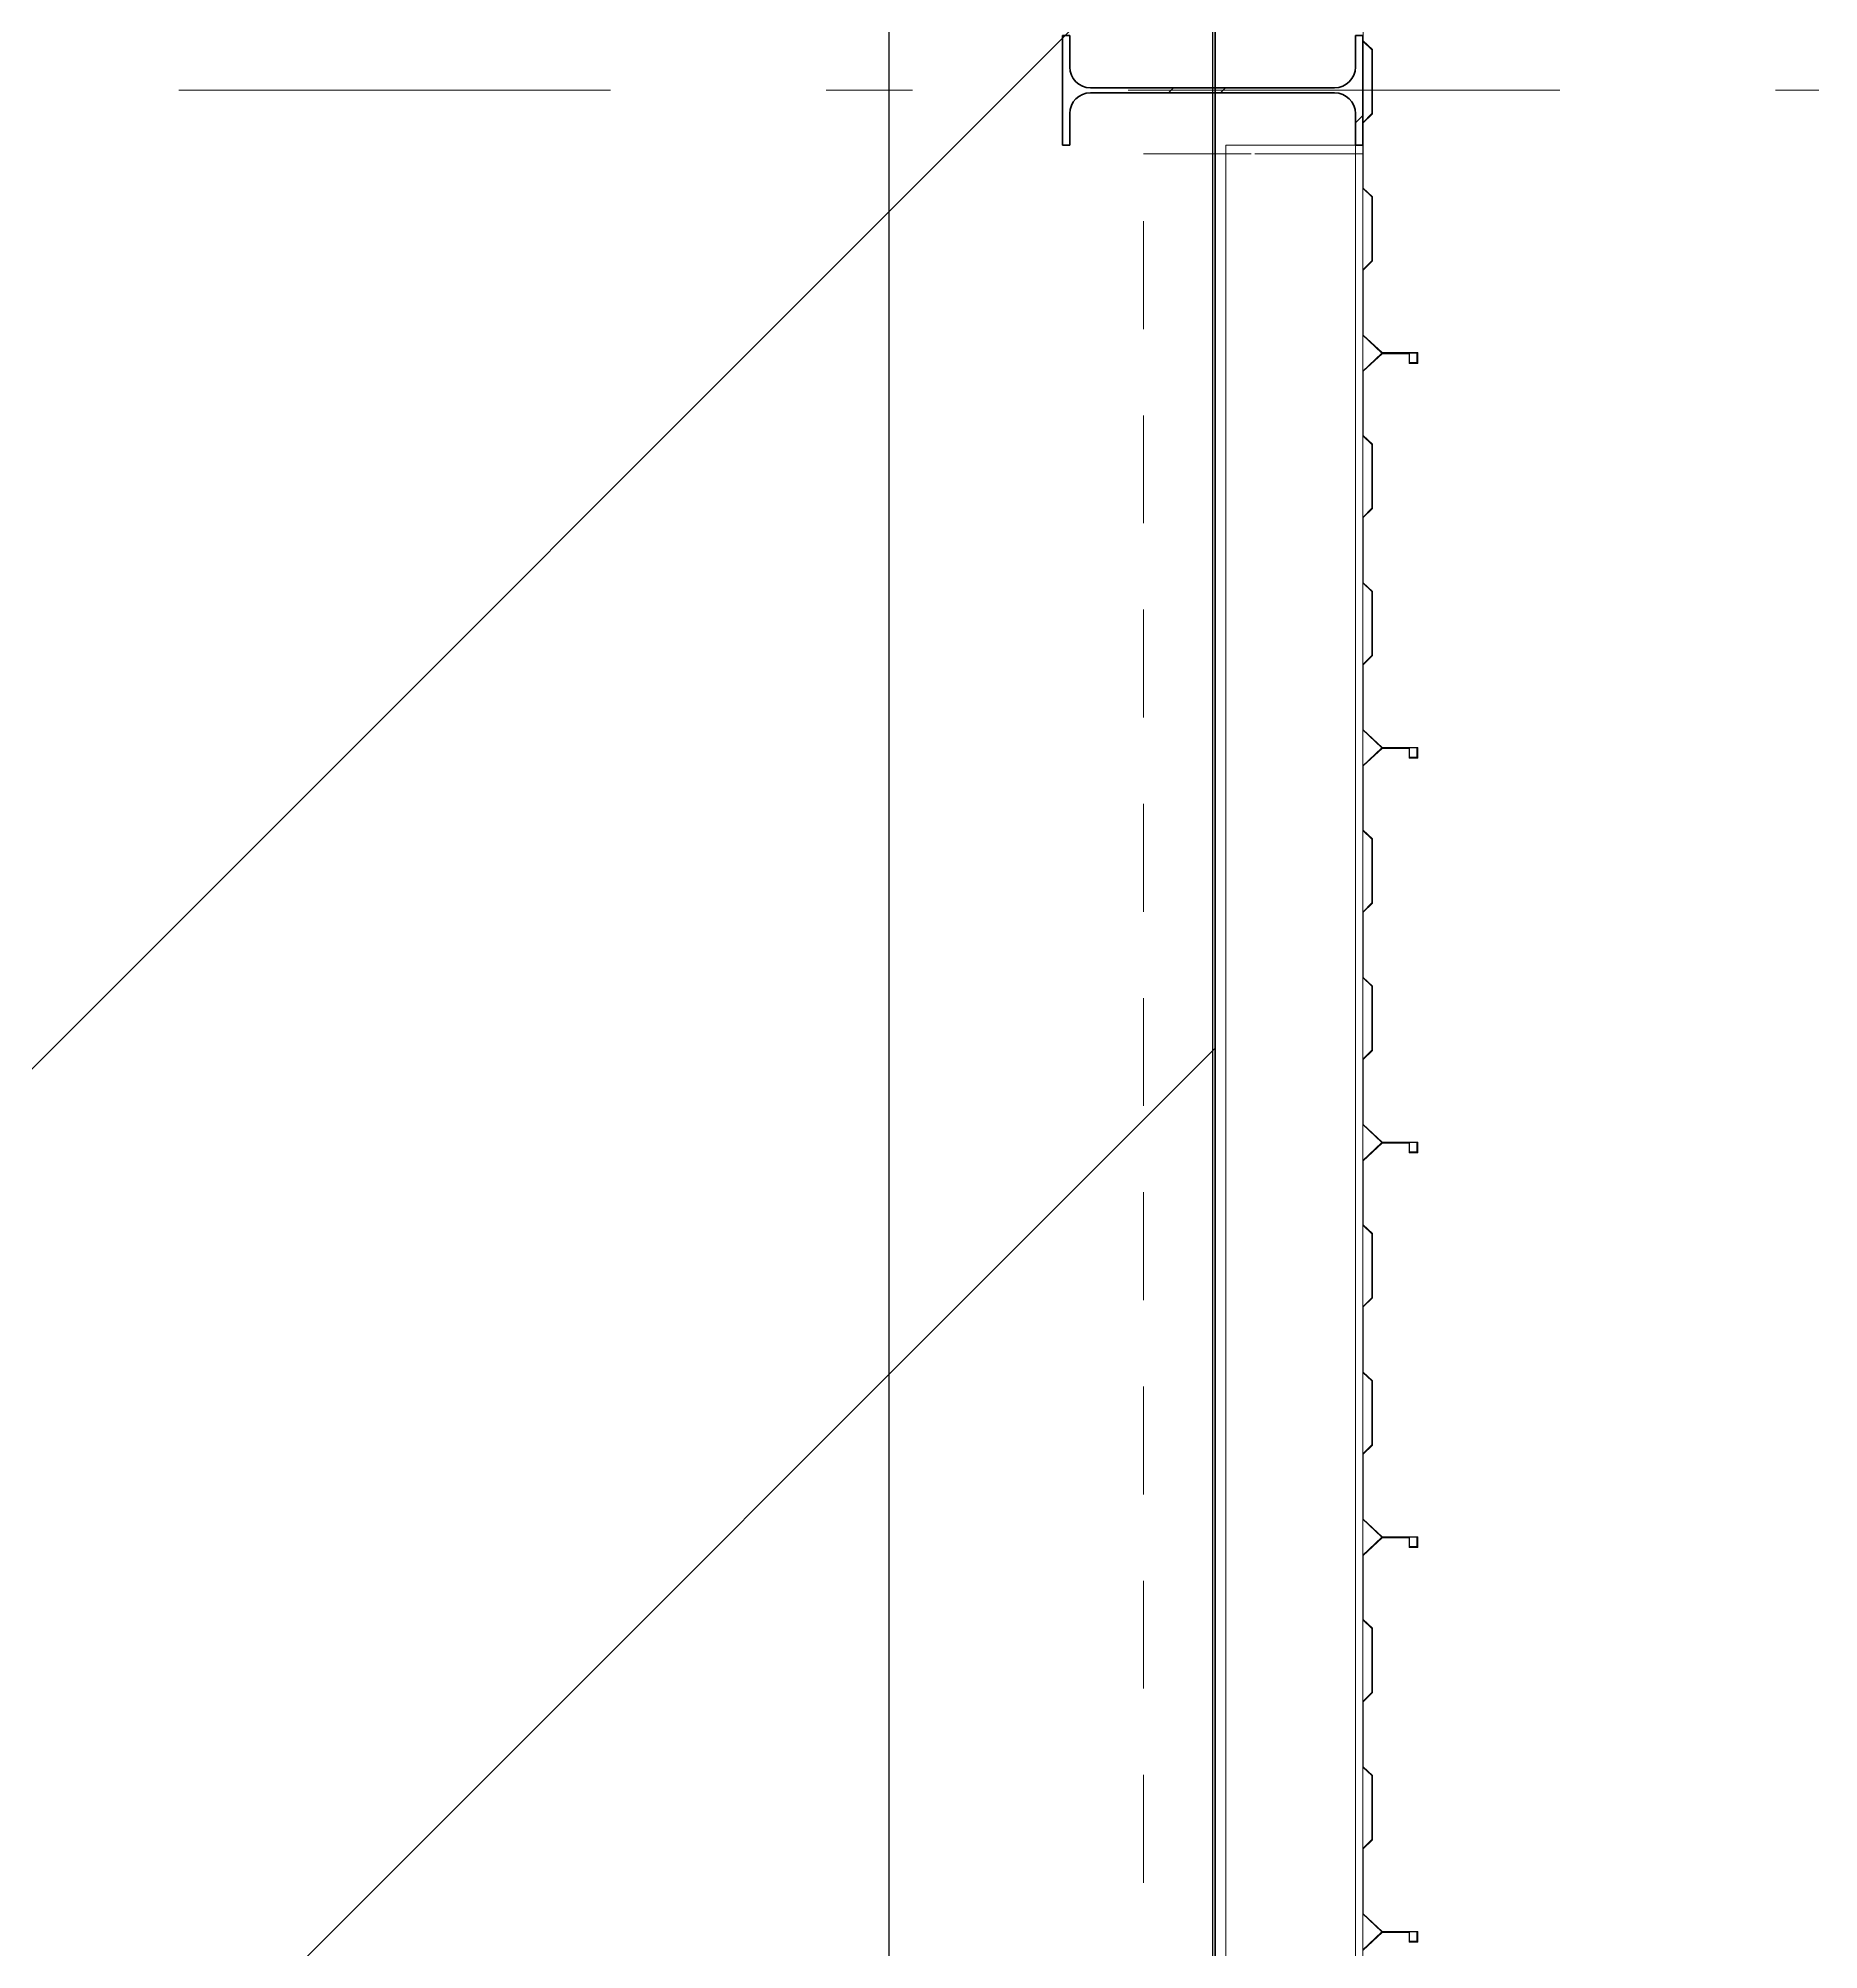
# Model space of a CAD drawing. Header units: metres. Extents: x 1.9 to 30.6, y -0.8 to 18.8.
# Drawn here: x 25.732 to 27.795, y 5.846 to 8.06 of the extents above; entities that cross this region are included whole.
import ezdxf

# ---------------------------------------------------------------- set-up
doc = ezdxf.new("R2010")
doc.units = ezdxf.units.M
doc.linetypes.add('Dash dot', pattern=[1.05, 0.5, -0.25, 0.05, -0.25])
doc.linetypes.add('Hidden', pattern=[0.2, 0.125, -0.075])
for name, color, linetype, lineweight in [('1', 7, 'Continuous', 18), ('A LARGUEROS', 7, 'Continuous', 9), ('A-EJES', 7, 'Continuous', 18), ('A-MURO', 7, 'Continuous', 25), ('A-PISO', 7, 'Continuous', 18), ('G-IMPT', 7, 'Continuous', 18), ('GMI-COLUMNAS', 7, 'Continuous', 18)]:
    doc.layers.add(name, color=color, linetype=linetype, lineweight=lineweight)
doc.layers.add('ATR-ACHURADO', color=9, linetype='Continuous')
doc.layers.add('ATR-AREAS', color=1, linetype='Continuous')
doc.styles.add('Arial', font='arial.ttf', dxfattribs={"height": 2e-05})

# ---------------------------------------------------------------- blocks, each defined once
blk = doc.blocks.new('IR - W14X22-1578681-N_P_T_')
at = {"layer": 'GMI-COLUMNAS'}
h = blk.add_hatch(dxfattribs=at)
h.set_pattern_fill('FP_3', color=256, style=0, pattern_type=2)
h.set_pattern_definition([(315, (-8, 10.077), (0.1257236, 0.1257236), []), (315, (-7.809, 10.077), (0.1257236, 0.1257236), [])])
h.paths.add_polyline_path([(-0.0635, 0.174), (-0.0635, 0.1655), (-0.027, 0.1655), (-0.015, 0.1623), (-0.0061, 0.1534), (-0.0029, 0.1414), (-0.0029, -0.1414), (-0.0061, -0.1534), (-0.015, -0.1623), (-0.027, -0.1655), (-0.0635, -0.1655), (-0.0635, -0.174), (0.0635, -0.174), (0.0635, -0.1655), (0.027, -0.1655), (0.015, -0.1623), (0.0061, -0.1534), (0.0029, -0.1414), (0.0029, 0.1414), (0.0061, 0.1534), (0.015, 0.1623), (0.027, 0.1655), (0.0635, 0.1655), (0.0635, 0.174)])
at = {"layer": 'GMI-COLUMNAS', "lineweight": 35}
for p, q in [((0.0635, 0.174), (-0.0635, 0.174)), ((-0.0635, 0.174), (-0.0635, 0.1655)), ((-0.0635, 0.1655), (-0.027, 0.1655)), ((0.027, 0.1655), (0.0635, 0.1655)), ((0.0635, 0.1655), (0.0635, 0.174)), ((-0.0029, 0.1414), (-0.0029, -0.1414)), ((0.0029, -0.1414), (0.0029, 0.1414)), ((-0.027, -0.1655), (-0.0635, -0.1655)), ((-0.0635, -0.1655), (-0.0635, -0.174)), ((-0.0635, -0.174), (0.0635, -0.174)), ((0.0635, -0.1655), (0.027, -0.1655)), ((0.0635, -0.174), (0.0635, -0.1655))]:
    blk.add_line(p, q, dxfattribs=at)
for centre, start, end in [((-0.027, 0.1414), 0, 90), ((0.027, 0.1414), 90, 180), ((-0.027, -0.1414), 270, 0), ((0.027, -0.1414), 180, 270)]:
    blk.add_arc(centre, 0.0241, start, end, dxfattribs=at)
blk = doc.blocks.new('MontenC-Calibre14-GMI 1 - MONTEN _C_ 10_ CAL14 CON CLIPS A COLUMNA-1581828-N_P_T_')
at = {"layer": 'A LARGUEROS', "linetype": 'Hidden', "lineweight": 5}
for p, q in [((-3.8607, 0.127), (-3.8207, 0.127)), ((-3.8607, -0.127), (-3.8607, 0.127)), ((-3.8207, 0.127), (-3.8607, 0.127)), ((-3.8607, 0.127), (-3.8607, -0.127)), ((-3.8207, 0.127), (-3.7262, 0.127)), ((-3.7262, 0.127), (-3.8207, 0.127)), ((-3.7262, 0.127), (-3.6505, 0.127)), ((-3.6505, 0.127), (-3.7262, 0.127)), ((-3.6505, 0.127), (-3.609, 0.127)), ((-3.609, 0.127), (-3.6505, 0.127)), ((-3.609, 0.127), (-3.5339, 0.127)), ((-3.5339, 0.127), (-3.609, 0.127)), ((-3.5339, 0.127), (-3.4394, 0.127)), ((-3.4394, 0.127), (-3.5339, 0.127)), ((-3.4394, 0.127), (-3.3635, 0.127)), ((-3.3635, 0.127), (-3.4394, 0.127)), ((-3.3635, 0.127), (-3.269, 0.127)), ((-3.269, 0.127), (-3.3635, 0.127)), ((-3.269, 0.127), (-3.1933, 0.127)), ((-3.1933, 0.127), (-3.269, 0.127)), ((-3.1933, 0.127), (-3.1518, 0.127)), ((-3.1518, 0.127), (-3.1933, 0.127)), ((-3.1518, 0.127), (-3.0767, 0.127)), ((-3.0767, 0.127), (-3.1518, 0.127)), ((-3.0767, 0.127), (-2.9822, 0.127)), ((-2.9822, 0.127), (-3.0767, 0.127)), ((-2.9822, 0.127), (-2.9063, 0.127)), ((-2.9063, 0.127), (-2.9822, 0.127)), ((-2.9063, 0.127), (-2.8118, 0.127)), ((-2.8118, 0.127), (-2.9063, 0.127)), ((-2.8118, 0.127), (-2.7361, 0.127)), ((-2.7361, 0.127), (-2.8118, 0.127)), ((-2.7361, 0.127), (-2.6946, 0.127)), ((-2.6946, 0.127), (-2.7361, 0.127)), ((-2.6946, 0.127), (-2.6195, 0.127)), ((-2.6195, 0.127), (-2.6946, 0.127)), ((-2.6195, 0.127), (-2.525, 0.127)), ((-2.525, 0.127), (-2.6195, 0.127)), ((-2.525, 0.127), (-2.4491, 0.127)), ((-2.4491, 0.127), (-2.525, 0.127)), ((-2.4491, 0.127), (-2.3546, 0.127)), ((-2.3546, 0.127), (-2.4491, 0.127)), ((-2.3546, 0.127), (-2.2789, 0.127)), ((-2.2789, 0.127), (-2.3546, 0.127)), ((-2.2789, 0.127), (-2.2374, 0.127)), ((-2.2374, 0.127), (-2.2789, 0.127)), ((-2.2374, 0.127), (-2.1623, 0.127)), ((-2.1623, 0.127), (-2.2374, 0.127)), ((-2.1623, 0.127), (-2.0678, 0.127)), ((-2.0678, 0.127), (-2.1623, 0.127)), ((-2.0678, 0.127), (-1.9919, 0.127)), ((-1.9919, 0.127), (-2.0678, 0.127)), ((-1.9919, 0.127), (-1.8974, 0.127)), ((-1.8974, 0.127), (-1.9919, 0.127)), ((-1.8974, 0.127), (-1.8217, 0.127)), ((-1.8217, 0.127), (-1.8974, 0.127)), ((-1.8217, 0.127), (-1.7802, 0.127)), ((-1.7802, 0.127), (-1.8217, 0.127)), ((-1.7802, 0.127), (-1.7051, 0.127)), ((3.9923, -0.127), (-3.8607, -0.127)), ((3.9923, -0.127), (-3.8607, -0.127))]:
    blk.add_line(p, q, dxfattribs=at)
blk = doc.blocks.new('MontenC-Calibre14-GMI 1 - MONTEN _C_ 10_ CAL14 CON CLIPS A COLUMNA-V21-N_P_T_')
at = {"layer": 'A LARGUEROS', "linetype": 'Hidden', "lineweight": 5}
for p, q in [((-3.8607, 0.127), (-3.8207, 0.127)), ((-3.8607, -0.127), (-3.8607, 0.127)), ((-3.8207, 0.127), (-3.8607, 0.127)), ((-3.8607, 0.127), (-3.8607, -0.127)), ((-3.8207, 0.127), (-3.7262, 0.127)), ((-3.7262, 0.127), (-3.8207, 0.127)), ((-3.7262, 0.127), (-3.6505, 0.127)), ((-3.6505, 0.127), (-3.7262, 0.127)), ((-3.6505, 0.127), (-3.609, 0.127)), ((-3.609, 0.127), (-3.6505, 0.127)), ((-3.609, 0.127), (-3.5339, 0.127)), ((-3.5339, 0.127), (-3.609, 0.127)), ((-3.5339, 0.127), (-3.4394, 0.127)), ((-3.4394, 0.127), (-3.5339, 0.127)), ((-3.4394, 0.127), (-3.3635, 0.127)), ((-3.3635, 0.127), (-3.4394, 0.127)), ((-3.3635, 0.127), (-3.269, 0.127)), ((-3.269, 0.127), (-3.3635, 0.127)), ((-3.269, 0.127), (-3.1933, 0.127)), ((-3.1933, 0.127), (-3.269, 0.127)), ((-3.1933, 0.127), (-3.1518, 0.127)), ((-3.1518, 0.127), (-3.1933, 0.127)), ((-3.1518, 0.127), (-3.0767, 0.127)), ((-3.0767, 0.127), (-3.1518, 0.127)), ((-3.0767, 0.127), (-2.9822, 0.127)), ((-2.9822, 0.127), (-3.0767, 0.127)), ((-2.9822, 0.127), (-2.9063, 0.127)), ((-2.9063, 0.127), (-2.9822, 0.127)), ((-2.9063, 0.127), (-2.8118, 0.127)), ((-2.8118, 0.127), (-2.9063, 0.127)), ((-2.8118, 0.127), (-2.7361, 0.127)), ((-2.7361, 0.127), (-2.8118, 0.127)), ((-2.7361, 0.127), (-2.6946, 0.127)), ((-2.6946, 0.127), (-2.7361, 0.127)), ((-2.6946, 0.127), (-2.6195, 0.127)), ((-2.6195, 0.127), (-2.6946, 0.127)), ((-2.6195, 0.127), (-2.525, 0.127)), ((-2.525, 0.127), (-2.6195, 0.127)), ((-2.525, 0.127), (-2.4491, 0.127)), ((-2.4491, 0.127), (-2.525, 0.127)), ((-2.4491, 0.127), (-2.3546, 0.127)), ((-2.3546, 0.127), (-2.4491, 0.127)), ((-2.3546, 0.127), (-2.2789, 0.127)), ((-2.2789, 0.127), (-2.3546, 0.127)), ((-2.2789, 0.127), (-2.2374, 0.127)), ((-2.2374, 0.127), (-2.2789, 0.127)), ((-2.2374, 0.127), (-2.1623, 0.127)), ((-2.1623, 0.127), (-2.2374, 0.127)), ((-2.1623, 0.127), (-2.0678, 0.127)), ((-2.0678, 0.127), (-2.1623, 0.127)), ((-2.0678, 0.127), (-1.9919, 0.127)), ((-1.9919, 0.127), (-2.0678, 0.127)), ((-1.9919, 0.127), (-1.8974, 0.127)), ((-1.8974, 0.127), (-1.9919, 0.127)), ((-1.8974, 0.127), (-1.8217, 0.127)), ((-1.8217, 0.127), (-1.8974, 0.127)), ((-1.8217, 0.127), (-1.7802, 0.127)), ((-1.7802, 0.127), (-1.8217, 0.127)), ((-1.7802, 0.127), (-1.7051, 0.127)), ((-1.7051, 0.127), (-1.7802, 0.127)), ((3.9923, -0.127), (-3.8607, -0.127)), ((3.9923, -0.127), (-3.8607, -0.127))]:
    blk.add_line(p, q, dxfattribs=at)
blk = doc.blocks.new('MontenC-Calibre14-GMI 1 - MONTEN _C_ 10_ CAL14 CON CLIPS A COLUMNA-V22-N_P_T_')
at = {"layer": 'A LARGUEROS', "linetype": 'Hidden', "lineweight": 5}
for p, q in [((-3.8607, 0.127), (-3.8207, 0.127)), ((-3.8607, -0.127), (-3.8607, 0.127)), ((-3.8207, 0.127), (-3.8607, 0.127)), ((-3.8607, 0.127), (-3.8607, -0.127)), ((-3.8207, 0.127), (-3.7262, 0.127)), ((-3.7262, 0.127), (-3.8207, 0.127)), ((-3.7262, 0.127), (-3.6505, 0.127)), ((-3.6505, 0.127), (-3.7262, 0.127)), ((-3.6505, 0.127), (-3.609, 0.127)), ((-3.609, 0.127), (-3.6505, 0.127)), ((-3.609, 0.127), (-3.5339, 0.127)), ((-3.5339, 0.127), (-3.609, 0.127)), ((-3.5339, 0.127), (-3.4394, 0.127)), ((-3.4394, 0.127), (-3.5339, 0.127)), ((-3.4394, 0.127), (-3.3635, 0.127)), ((-3.3635, 0.127), (-3.4394, 0.127)), ((-3.3635, 0.127), (-3.269, 0.127)), ((-3.269, 0.127), (-3.3635, 0.127)), ((-3.269, 0.127), (-3.1933, 0.127)), ((-3.1933, 0.127), (-3.269, 0.127)), ((-3.1933, 0.127), (-3.1518, 0.127)), ((-3.1518, 0.127), (-3.1933, 0.127)), ((-3.1518, 0.127), (-3.0767, 0.127)), ((-3.0767, 0.127), (-3.1518, 0.127)), ((-3.0767, 0.127), (-2.9822, 0.127)), ((-2.9822, 0.127), (-3.0767, 0.127)), ((-2.9822, 0.127), (-2.9063, 0.127)), ((-2.9063, 0.127), (-2.9822, 0.127)), ((-2.9063, 0.127), (-2.8118, 0.127)), ((-2.8118, 0.127), (-2.9063, 0.127)), ((-2.8118, 0.127), (-2.7361, 0.127)), ((-2.7361, 0.127), (-2.8118, 0.127)), ((-2.7361, 0.127), (-2.6946, 0.127)), ((-2.6946, 0.127), (-2.7361, 0.127)), ((-2.6946, 0.127), (-2.6195, 0.127)), ((-2.6195, 0.127), (-2.6946, 0.127)), ((-2.6195, 0.127), (-2.525, 0.127)), ((-2.525, 0.127), (-2.6195, 0.127)), ((-2.525, 0.127), (-2.4491, 0.127)), ((-2.4491, 0.127), (-2.525, 0.127)), ((-2.4491, 0.127), (-2.3546, 0.127)), ((-2.3546, 0.127), (-2.4491, 0.127)), ((-2.3546, 0.127), (-2.2789, 0.127)), ((-2.2789, 0.127), (-2.3546, 0.127)), ((-2.2789, 0.127), (-2.2374, 0.127)), ((-2.2374, 0.127), (-2.2789, 0.127)), ((-2.2374, 0.127), (-2.1623, 0.127)), ((-2.1623, 0.127), (-2.2374, 0.127)), ((-2.1623, 0.127), (-2.0678, 0.127)), ((-2.0678, 0.127), (-2.1623, 0.127)), ((-2.0678, 0.127), (-1.9919, 0.127)), ((-1.9919, 0.127), (-2.0678, 0.127)), ((-1.9919, 0.127), (-1.8974, 0.127)), ((-1.8974, 0.127), (-1.9919, 0.127)), ((-1.8974, 0.127), (-1.8217, 0.127)), ((-1.8217, 0.127), (-1.8974, 0.127)), ((-1.8217, 0.127), (-1.7802, 0.127)), ((-1.7802, 0.127), (-1.8217, 0.127)), ((-1.7802, 0.127), (-1.7051, 0.127)), ((3.9923, -0.127), (-3.8607, -0.127)), ((3.9923, -0.127), (-3.8607, -0.127))]:
    blk.add_line(p, q, dxfattribs=at)
blk = doc.blocks.new('MontenC-Calibre14-GMI 1 - MONTEN _C_ 10_ CAL14 CON CLIPS A COLUMNA-V23-N_P_T_')
at = {"layer": 'A LARGUEROS', "linetype": 'Hidden', "lineweight": 5}
for p, q in [((-3.8607, 0.127), (-3.8207, 0.127)), ((-3.8607, -0.127), (-3.8607, 0.127)), ((-3.8207, 0.127), (-3.8607, 0.127)), ((-3.8607, 0.127), (-3.8607, -0.127)), ((-3.8207, 0.127), (-3.7262, 0.127)), ((-3.7262, 0.127), (-3.8207, 0.127)), ((-3.7262, 0.127), (-3.6505, 0.127)), ((-3.6505, 0.127), (-3.7262, 0.127)), ((-3.6505, 0.127), (-3.609, 0.127)), ((-3.609, 0.127), (-3.6505, 0.127)), ((-3.609, 0.127), (-3.5339, 0.127)), ((-3.5339, 0.127), (-3.609, 0.127)), ((-3.5339, 0.127), (-3.4394, 0.127)), ((-3.4394, 0.127), (-3.5339, 0.127)), ((-3.4394, 0.127), (-3.3635, 0.127)), ((-3.3635, 0.127), (-3.4394, 0.127)), ((-3.3635, 0.127), (-3.269, 0.127)), ((-3.269, 0.127), (-3.3635, 0.127)), ((-3.269, 0.127), (-3.1933, 0.127)), ((-3.1933, 0.127), (-3.269, 0.127)), ((-3.1933, 0.127), (-3.1518, 0.127)), ((-3.1518, 0.127), (-3.1933, 0.127)), ((-3.1518, 0.127), (-3.0767, 0.127)), ((-3.0767, 0.127), (-3.1518, 0.127)), ((-3.0767, 0.127), (-2.9822, 0.127)), ((-2.9822, 0.127), (-3.0767, 0.127)), ((-2.9822, 0.127), (-2.9063, 0.127)), ((-2.9063, 0.127), (-2.9822, 0.127)), ((-2.9063, 0.127), (-2.8118, 0.127)), ((-2.8118, 0.127), (-2.9063, 0.127)), ((-2.8118, 0.127), (-2.7361, 0.127)), ((-2.7361, 0.127), (-2.8118, 0.127)), ((-2.7361, 0.127), (-2.6946, 0.127)), ((-2.6946, 0.127), (-2.7361, 0.127)), ((-2.6946, 0.127), (-2.6195, 0.127)), ((-2.6195, 0.127), (-2.6946, 0.127)), ((-2.6195, 0.127), (-2.525, 0.127)), ((-2.525, 0.127), (-2.6195, 0.127)), ((-2.525, 0.127), (-2.4491, 0.127)), ((-2.4491, 0.127), (-2.525, 0.127)), ((-2.4491, 0.127), (-2.3546, 0.127)), ((-2.3546, 0.127), (-2.4491, 0.127)), ((-2.3546, 0.127), (-2.2789, 0.127)), ((-2.2789, 0.127), (-2.3546, 0.127)), ((-2.2789, 0.127), (-2.2374, 0.127)), ((-2.2374, 0.127), (-2.2789, 0.127)), ((-2.2374, 0.127), (-2.1623, 0.127)), ((-2.1623, 0.127), (-2.2374, 0.127)), ((-2.1623, 0.127), (-2.0678, 0.127)), ((-2.0678, 0.127), (-2.1623, 0.127)), ((-2.0678, 0.127), (-1.9919, 0.127)), ((-1.9919, 0.127), (-2.0678, 0.127)), ((-1.9919, 0.127), (-1.8974, 0.127)), ((-1.8974, 0.127), (-1.9919, 0.127)), ((-1.8974, 0.127), (-1.8217, 0.127)), ((-1.8217, 0.127), (-1.8974, 0.127)), ((-1.8217, 0.127), (-1.7802, 0.127)), ((-1.7802, 0.127), (-1.8217, 0.127)), ((-1.7802, 0.127), (-1.7051, 0.127)), ((3.9923, -0.127), (-3.8607, -0.127)), ((3.9923, -0.127), (-3.8607, -0.127))]:
    blk.add_line(p, q, dxfattribs=at)
blk = doc.blocks.new('MontenC-Calibre14-GMI 1 - MONTEN _C_ 10_ CAL14 CON CLIPS A COLUMNA-V24-N_P_T_')
at = {"layer": 'A LARGUEROS', "linetype": 'Hidden', "lineweight": 5}
for p, q in [((-3.8607, 0.127), (-3.8207, 0.127)), ((-3.8607, -0.127), (-3.8607, 0.127)), ((-3.8207, 0.127), (-3.8607, 0.127)), ((-3.8607, 0.127), (-3.8607, -0.127)), ((-3.8207, 0.127), (-3.7262, 0.127)), ((-3.7262, 0.127), (-3.8207, 0.127)), ((-3.7262, 0.127), (-3.6505, 0.127)), ((-3.6505, 0.127), (-3.7262, 0.127)), ((-3.6505, 0.127), (-3.609, 0.127)), ((-3.609, 0.127), (-3.6505, 0.127)), ((-3.609, 0.127), (-3.5339, 0.127)), ((-3.5339, 0.127), (-3.609, 0.127)), ((-3.5339, 0.127), (-3.4394, 0.127)), ((-3.4394, 0.127), (-3.5339, 0.127)), ((-3.4394, 0.127), (-3.3635, 0.127)), ((-3.3635, 0.127), (-3.4394, 0.127)), ((-3.3635, 0.127), (-3.269, 0.127)), ((-3.269, 0.127), (-3.3635, 0.127)), ((-3.269, 0.127), (-3.1933, 0.127)), ((-3.1933, 0.127), (-3.269, 0.127)), ((-3.1933, 0.127), (-3.1518, 0.127)), ((-3.1518, 0.127), (-3.1933, 0.127)), ((-3.1518, 0.127), (-3.0767, 0.127)), ((-3.0767, 0.127), (-3.1518, 0.127)), ((-3.0767, 0.127), (-2.9822, 0.127)), ((-2.9822, 0.127), (-3.0767, 0.127)), ((-2.9822, 0.127), (-2.9063, 0.127)), ((-2.9063, 0.127), (-2.9822, 0.127)), ((-2.9063, 0.127), (-2.8118, 0.127)), ((-2.8118, 0.127), (-2.9063, 0.127)), ((-2.8118, 0.127), (-2.7361, 0.127)), ((-2.7361, 0.127), (-2.8118, 0.127)), ((-2.7361, 0.127), (-2.6946, 0.127)), ((-2.6946, 0.127), (-2.7361, 0.127)), ((-2.6946, 0.127), (-2.6195, 0.127)), ((-2.6195, 0.127), (-2.6946, 0.127)), ((-2.6195, 0.127), (-2.525, 0.127)), ((-2.525, 0.127), (-2.6195, 0.127)), ((-2.525, 0.127), (-2.4491, 0.127)), ((-2.4491, 0.127), (-2.525, 0.127)), ((-2.4491, 0.127), (-2.3546, 0.127)), ((-2.3546, 0.127), (-2.4491, 0.127)), ((-2.3546, 0.127), (-2.2789, 0.127)), ((-2.2789, 0.127), (-2.3546, 0.127)), ((-2.2789, 0.127), (-2.2374, 0.127)), ((-2.2374, 0.127), (-2.2789, 0.127)), ((-2.2374, 0.127), (-2.1623, 0.127)), ((-2.1623, 0.127), (-2.2374, 0.127)), ((-2.1623, 0.127), (-2.0678, 0.127)), ((-2.0678, 0.127), (-2.1623, 0.127)), ((-2.0678, 0.127), (-1.9919, 0.127)), ((-1.9919, 0.127), (-2.0678, 0.127)), ((-1.9919, 0.127), (-1.8974, 0.127)), ((-1.8974, 0.127), (-1.9919, 0.127)), ((-1.8974, 0.127), (-1.8217, 0.127)), ((-1.8217, 0.127), (-1.8974, 0.127)), ((-1.8217, 0.127), (-1.7802, 0.127)), ((-1.7802, 0.127), (-1.8217, 0.127)), ((-1.7802, 0.127), (-1.7051, 0.127)), ((3.9923, -0.127), (-3.8607, -0.127)), ((3.9923, -0.127), (-3.8607, -0.127))]:
    blk.add_line(p, q, dxfattribs=at)
blk = doc.blocks.new('MontenC-Calibre14-GMI 1 - MONTEN _C_ 10_ CAL14 CON CLIPS A COLUMNA-V25-N_P_T_')
at = {"layer": 'A LARGUEROS', "linetype": 'Hidden', "lineweight": 5}
for p, q in [((-3.8607, 0.127), (-3.8207, 0.127)), ((-3.8607, -0.127), (-3.8607, 0.127)), ((-3.8207, 0.127), (-3.8607, 0.127)), ((-3.8607, 0.127), (-3.8607, -0.127)), ((-3.8207, 0.127), (-3.7262, 0.127)), ((-3.7262, 0.127), (-3.8207, 0.127)), ((-3.7262, 0.127), (-3.6505, 0.127)), ((-3.6505, 0.127), (-3.7262, 0.127)), ((-3.6505, 0.127), (-3.609, 0.127)), ((-3.609, 0.127), (-3.6505, 0.127)), ((-3.609, 0.127), (-3.5339, 0.127)), ((-3.5339, 0.127), (-3.609, 0.127)), ((-3.5339, 0.127), (-3.4394, 0.127)), ((-3.4394, 0.127), (-3.5339, 0.127)), ((-3.4394, 0.127), (-3.3635, 0.127)), ((-3.3635, 0.127), (-3.4394, 0.127)), ((-3.3635, 0.127), (-3.269, 0.127)), ((-3.269, 0.127), (-3.3635, 0.127)), ((-3.269, 0.127), (-3.1933, 0.127)), ((-3.1933, 0.127), (-3.269, 0.127)), ((-3.1933, 0.127), (-3.1518, 0.127)), ((-3.1518, 0.127), (-3.1933, 0.127)), ((-3.1518, 0.127), (-3.0767, 0.127)), ((-3.0767, 0.127), (-3.1518, 0.127)), ((-3.0767, 0.127), (-2.9822, 0.127)), ((-2.9822, 0.127), (-3.0767, 0.127)), ((-2.9822, 0.127), (-2.9063, 0.127)), ((-2.9063, 0.127), (-2.9822, 0.127)), ((-2.9063, 0.127), (-2.8118, 0.127)), ((-2.8118, 0.127), (-2.9063, 0.127)), ((-2.8118, 0.127), (-2.7361, 0.127)), ((-2.7361, 0.127), (-2.8118, 0.127)), ((-2.7361, 0.127), (-2.6946, 0.127)), ((-2.6946, 0.127), (-2.7361, 0.127)), ((-2.6946, 0.127), (-2.6195, 0.127)), ((-2.6195, 0.127), (-2.6946, 0.127)), ((-2.6195, 0.127), (-2.525, 0.127)), ((-2.525, 0.127), (-2.6195, 0.127)), ((-2.525, 0.127), (-2.4491, 0.127)), ((-2.4491, 0.127), (-2.525, 0.127)), ((-2.4491, 0.127), (-2.3546, 0.127)), ((-2.3546, 0.127), (-2.4491, 0.127)), ((-2.3546, 0.127), (-2.2789, 0.127)), ((-2.2789, 0.127), (-2.3546, 0.127)), ((-2.2789, 0.127), (-2.2374, 0.127)), ((-2.2374, 0.127), (-2.2789, 0.127)), ((-2.2374, 0.127), (-2.1623, 0.127)), ((-2.1623, 0.127), (-2.2374, 0.127)), ((-2.1623, 0.127), (-2.0678, 0.127)), ((-2.0678, 0.127), (-2.1623, 0.127)), ((-2.0678, 0.127), (-1.9919, 0.127)), ((-1.9919, 0.127), (-2.0678, 0.127)), ((-1.9919, 0.127), (-1.8974, 0.127)), ((-1.8974, 0.127), (-1.9919, 0.127)), ((-1.8974, 0.127), (-1.8217, 0.127)), ((-1.8217, 0.127), (-1.8974, 0.127)), ((-1.8217, 0.127), (-1.7802, 0.127)), ((-1.7802, 0.127), (-1.8217, 0.127)), ((-1.7802, 0.127), (-1.7051, 0.127)), ((3.9923, -0.127), (-3.8607, -0.127)), ((3.9923, -0.127), (-3.8607, -0.127))]:
    blk.add_line(p, q, dxfattribs=at)
blk = doc.blocks.new('MontenC-Calibre14-GMI 1 - MONTEN _C_ 10_ CAL14 CON CLIPS A COLUMNA-V26-N_P_T_')
at = {"layer": 'A LARGUEROS', "linetype": 'Hidden', "lineweight": 5}
for p, q in [((-3.8607, -0.127), (-3.8607, 0.127)), ((-3.8207, 0.127), (-3.8607, 0.127)), ((-3.8607, 0.127), (-3.8607, -0.127)), ((-3.8207, 0.127), (-3.7262, 0.127)), ((-3.7262, 0.127), (-3.8207, 0.127)), ((-3.6505, 0.127), (-3.7262, 0.127)), ((-3.6505, 0.127), (-3.609, 0.127)), ((-3.609, 0.127), (-3.6505, 0.127)), ((-3.5339, 0.127), (-3.609, 0.127)), ((-3.5339, 0.127), (-3.4394, 0.127)), ((-3.4394, 0.127), (-3.5339, 0.127)), ((-3.3635, 0.127), (-3.4394, 0.127)), ((-3.3635, 0.127), (-3.269, 0.127)), ((-3.269, 0.127), (-3.3635, 0.127)), ((-3.1933, 0.127), (-3.269, 0.127)), ((-3.1933, 0.127), (-3.1518, 0.127)), ((-3.1518, 0.127), (-3.1933, 0.127)), ((-3.0767, 0.127), (-3.1518, 0.127)), ((-3.0767, 0.127), (-2.9822, 0.127)), ((-2.9822, 0.127), (-3.0767, 0.127)), ((-2.9063, 0.127), (-2.9822, 0.127)), ((-2.9063, 0.127), (-2.8118, 0.127)), ((-2.8118, 0.127), (-2.9063, 0.127)), ((-2.7361, 0.127), (-2.8118, 0.127)), ((-2.7361, 0.127), (-2.6946, 0.127)), ((-2.6946, 0.127), (-2.7361, 0.127)), ((-2.6195, 0.127), (-2.6946, 0.127)), ((-2.6195, 0.127), (-2.525, 0.127)), ((-2.525, 0.127), (-2.6195, 0.127)), ((-2.4491, 0.127), (-2.525, 0.127)), ((-2.4491, 0.127), (-2.3546, 0.127)), ((-2.3546, 0.127), (-2.4491, 0.127)), ((-2.2789, 0.127), (-2.3546, 0.127)), ((-2.2789, 0.127), (-2.2374, 0.127)), ((-2.2374, 0.127), (-2.2789, 0.127)), ((-2.1623, 0.127), (-2.2374, 0.127)), ((-2.1623, 0.127), (-2.0678, 0.127)), ((-2.0678, 0.127), (-2.1623, 0.127)), ((-1.9919, 0.127), (-2.0678, 0.127)), ((-1.9919, 0.127), (-1.8974, 0.127)), ((-1.8974, 0.127), (-1.9919, 0.127)), ((-1.8217, 0.127), (-1.8974, 0.127)), ((-1.8217, 0.127), (-1.7802, 0.127)), ((-1.7802, 0.127), (-1.8217, 0.127)), ((3.9923, -0.127), (-3.8607, -0.127)), ((3.9923, -0.127), (-3.8607, -0.127))]:
    blk.add_line(p, q, dxfattribs=at)
blk = doc.blocks.new('Lamina_Laminación_KR18 - Lamina_Laminación_KR18-V89-N_P_T_')
at = {"layer": 'G-IMPT', "color": 3, "true_color": 0x00ff00, "insert": (-0.1592, -0.0244), "char_height": 0.00002, "width": 0.0000837, "attachment_point": 2, "line_spacing_factor": 0.941778, "style": 'Arial'}
blk.add_mtext('45,72', dxfattribs=at)
at = {"layer": 'G-IMPT', "color": 3, "true_color": 0x00ff00, "insert": (-0.1589, -0.0245), "char_height": 0.00002, "width": 0.0000465, "attachment_point": 2, "rotation": 90, "line_spacing_factor": 0.941778, "style": 'Arial'}
blk.add_mtext('6,4', dxfattribs=at)
blk = doc.blocks.new('Lamina_Laminación_KR18 - Lamina_Laminación_KR18-V90-N_P_T_')
at = {"layer": 'G-IMPT', "color": 3, "true_color": 0x00ff00, "insert": (-0.1592, -0.0244), "char_height": 0.00002, "width": 0.0000837, "attachment_point": 2, "line_spacing_factor": 0.941778, "style": 'Arial'}
blk.add_mtext('45,72', dxfattribs=at)
at = {"layer": 'G-IMPT', "color": 3, "true_color": 0x00ff00, "insert": (-0.1589, -0.0245), "char_height": 0.00002, "width": 0.0000465, "attachment_point": 2, "rotation": 90, "line_spacing_factor": 0.941778, "style": 'Arial'}
blk.add_mtext('6,4', dxfattribs=at)
blk = doc.blocks.new('Lamina_Laminación_KR18 - Lamina_Laminación_KR18-V91-N_P_T_')
at = {"layer": 'G-IMPT', "color": 3, "true_color": 0x00ff00, "insert": (-0.1592, -0.0244), "char_height": 0.00002, "width": 0.0000837, "attachment_point": 2, "line_spacing_factor": 0.941778, "style": 'Arial'}
blk.add_mtext('45,72', dxfattribs=at)
at = {"layer": 'G-IMPT', "color": 3, "true_color": 0x00ff00, "insert": (-0.1589, -0.0245), "char_height": 0.00002, "width": 0.0000465, "attachment_point": 2, "rotation": 90, "line_spacing_factor": 0.941778, "style": 'Arial'}
blk.add_mtext('6,4', dxfattribs=at)
blk = doc.blocks.new('Lamina_Laminación_KR18 - Lamina_Laminación_KR18-V92-N_P_T_')
at = {"layer": 'G-IMPT', "color": 3, "true_color": 0x00ff00, "insert": (-0.1592, -0.0244), "char_height": 0.00002, "width": 0.0000837, "attachment_point": 2, "line_spacing_factor": 0.941778, "style": 'Arial'}
blk.add_mtext('45,72', dxfattribs=at)
at = {"layer": 'G-IMPT', "color": 3, "true_color": 0x00ff00, "insert": (-0.1589, -0.0245), "char_height": 0.00002, "width": 0.0000465, "attachment_point": 2, "rotation": 90, "line_spacing_factor": 0.941778, "style": 'Arial'}
blk.add_mtext('6,4', dxfattribs=at)

msp = doc.modelspace()

# ---------------------------------------------------------------- hatches: boundary and pattern name
at = {"layer": 'ATR-ACHURADO'}
h = msp.add_hatch(dxfattribs=at)
h.set_pattern_fill('ANSI31', scale=0.3)
h.paths.add_polyline_path([(22.056, 4), (27.096, 4), (27.096, 12), (22.056, 12)])

# ---------------------------------------------------------------- linework, layer by layer
at = {"color": 6}
for points in [[(17.016, 16), (27.0929, 16), (27.0929, 0)], [(26.7179, 16), (26.7179, 0)]]:
    msp.add_lwpolyline(points, dxfattribs=at)
at = {"layer": '1'}
for p, q in [((27.2675, 8.0572), (27.2675, 8.1317)), ((27.2668, 8.0569), (27.2775, 8.047)), ((27.2781, 8.0473), (27.2675, 8.0572)), ((27.2775, 8.047), (27.2775, 7.973)), ((27.2781, 7.9728), (27.2781, 8.0473)), ((27.2775, 7.973), (27.2668, 7.9624)), ((27.2675, 7.9622), (27.2781, 7.9728)), ((27.2675, 7.8867), (27.2675, 7.9622)), ((27.2668, 7.9365), (27.2668, 7.8865)), ((27.2668, 7.8865), (27.2775, 7.8766)), ((27.2781, 7.8768), (27.2675, 7.8867)), ((27.2775, 7.8766), (27.2775, 7.8026)), ((27.2781, 7.8023), (27.2781, 7.8768)), ((27.2775, 7.8026), (27.2668, 7.792)), ((27.2675, 7.7917), (27.2781, 7.8023)), ((27.2668, 7.792), (27.2668, 7.7163)), ((27.2675, 7.7165), (27.2675, 7.7917)), ((27.2668, 7.7163), (27.2891, 7.6955)), ((27.2893, 7.6961), (27.2675, 7.7165)), ((27.2891, 7.6955), (27.2668, 7.6748)), ((27.2675, 7.6745), (27.2893, 7.6949)), ((27.3212, 7.6955), (27.2891, 7.6955)), ((27.2891, 7.6955), (27.3302, 7.6955)), ((27.3308, 7.6961), (27.2893, 7.6961)), ((27.2893, 7.6949), (27.3206, 7.6949)), ((27.3206, 7.6949), (27.3206, 7.6841)), ((27.3206, 7.6841), (27.3302, 7.6841)), ((27.3302, 7.6841), (27.3206, 7.6841)), ((27.3206, 7.6841), (27.3212, 7.6835)), ((27.3212, 7.6847), (27.3212, 7.6955)), ((27.3296, 7.6847), (27.3212, 7.6847)), ((27.3302, 7.6955), (27.3296, 7.6949)), ((27.3296, 7.6949), (27.3296, 7.6847)), ((27.3302, 7.6841), (27.3302, 7.6955)), ((27.3302, 7.6955), (27.3302, 7.6841)), ((27.3308, 7.6835), (27.3308, 7.6961)), ((27.2668, 7.6748), (27.2668, 7.5997)), ((27.2675, 7.6), (27.2675, 7.6745)), ((27.3212, 7.6835), (27.3308, 7.6835)), ((27.2668, 7.5997), (27.2775, 7.5898)), ((27.2781, 7.5901), (27.2675, 7.6)), ((27.2775, 7.5898), (27.2775, 7.5158)), ((27.2781, 7.5156), (27.2781, 7.5901)), ((27.2775, 7.5158), (27.2668, 7.5052)), ((27.2675, 7.505), (27.2781, 7.5156)), ((27.2668, 7.5052), (27.2668, 7.4293)), ((27.2675, 7.4295), (27.2675, 7.505)), ((27.2668, 7.4293), (27.2775, 7.4194)), ((27.2781, 7.4196), (27.2675, 7.4295)), ((27.2775, 7.4194), (27.2775, 7.3454)), ((27.2781, 7.3451), (27.2781, 7.4196)), ((27.2775, 7.3454), (27.2668, 7.3348)), ((27.2668, 7.3348), (27.2668, 7.2591)), ((27.2675, 7.3345), (27.2781, 7.3451)), ((27.2675, 7.2593), (27.2675, 7.3345)), ((27.2668, 7.2591), (27.2891, 7.2383)), ((27.2893, 7.2389), (27.2675, 7.2593)), ((27.2891, 7.2383), (27.2668, 7.2176)), ((27.2675, 7.2173), (27.2893, 7.2377)), ((27.3212, 7.2383), (27.2891, 7.2383)), ((27.2891, 7.2383), (27.3302, 7.2383)), ((27.3308, 7.2389), (27.2893, 7.2389)), ((27.2893, 7.2377), (27.3206, 7.2377)), ((27.3206, 7.2377), (27.3206, 7.2269)), ((27.3206, 7.2269), (27.3302, 7.2269)), ((27.3302, 7.2269), (27.3206, 7.2269)), ((27.3206, 7.2269), (27.3212, 7.2263)), ((27.3212, 7.2275), (27.3212, 7.2383)), ((27.3296, 7.2275), (27.3212, 7.2275)), ((27.3212, 7.2263), (27.3308, 7.2263)), ((27.3302, 7.2383), (27.3296, 7.2377)), ((27.3296, 7.2377), (27.3296, 7.2275)), ((27.3302, 7.2269), (27.3302, 7.2383)), ((27.3302, 7.2383), (27.3302, 7.2269)), ((27.3308, 7.2263), (27.3308, 7.2389)), ((27.2668, 7.2176), (27.2668, 7.1425)), ((27.2675, 7.1428), (27.2675, 7.2173)), ((27.2668, 7.1425), (27.2775, 7.1326)), ((27.2781, 7.1329), (27.2675, 7.1428)), ((27.2775, 7.1326), (27.2775, 7.0586)), ((27.2781, 7.0584), (27.2781, 7.1329)), ((27.2775, 7.0586), (27.2668, 7.048)), ((27.2668, 7.048), (27.2668, 6.9721)), ((27.2675, 7.0478), (27.2781, 7.0584)), ((27.2675, 6.9723), (27.2675, 7.0478)), ((27.2668, 6.9721), (27.2775, 6.9622)), ((27.2781, 6.9624), (27.2675, 6.9723)), ((27.2775, 6.9622), (27.2775, 6.8882)), ((27.2781, 6.8879), (27.2781, 6.9624)), ((27.2775, 6.8882), (27.2668, 6.8776)), ((27.2675, 6.8773), (27.2781, 6.8879)), ((27.2668, 6.8776), (27.2668, 6.8019)), ((27.2675, 6.8021), (27.2675, 6.8773)), ((27.2668, 6.8019), (27.2891, 6.7811)), ((27.2893, 6.7817), (27.2675, 6.8021)), ((27.2891, 6.7811), (27.2668, 6.7604)), ((27.2675, 6.7601), (27.2893, 6.7805)), ((27.3212, 6.7811), (27.2891, 6.7811)), ((27.2891, 6.7811), (27.3302, 6.7811)), ((27.3308, 6.7817), (27.2893, 6.7817)), ((27.2893, 6.7805), (27.3206, 6.7805)), ((27.3206, 6.7805), (27.3206, 6.7697)), ((27.3212, 6.7703), (27.3212, 6.7811)), ((27.3302, 6.7811), (27.3296, 6.7805)), ((27.3296, 6.7805), (27.3296, 6.7703)), ((27.3302, 6.7697), (27.3302, 6.7811)), ((27.3302, 6.7811), (27.3302, 6.7697)), ((27.3308, 6.7691), (27.3308, 6.7817)), ((27.2668, 6.7604), (27.2668, 6.6853)), ((27.2675, 6.6856), (27.2675, 6.7601)), ((27.3206, 6.7697), (27.3302, 6.7697)), ((27.3302, 6.7697), (27.3206, 6.7697)), ((27.3206, 6.7697), (27.3212, 6.7691)), ((27.3296, 6.7703), (27.3212, 6.7703)), ((27.3212, 6.7691), (27.3308, 6.7691)), ((27.2668, 6.6853), (27.2775, 6.6754)), ((27.2781, 6.6757), (27.2675, 6.6856)), ((27.2775, 6.6754), (27.2775, 6.6014)), ((27.2781, 6.6012), (27.2781, 6.6757)), ((27.2775, 6.6014), (27.2668, 6.5908)), ((27.2675, 6.5906), (27.2781, 6.6012)), ((27.2668, 6.5908), (27.2668, 6.5149)), ((27.2675, 6.5151), (27.2675, 6.5906)), ((27.2668, 6.5149), (27.2775, 6.505)), ((27.2781, 6.5052), (27.2675, 6.5151)), ((27.2775, 6.505), (27.2775, 6.431)), ((27.2781, 6.4307), (27.2781, 6.5052)), ((27.2775, 6.431), (27.2668, 6.4204)), ((27.2675, 6.4201), (27.2781, 6.4307)), ((27.2668, 6.4204), (27.2668, 6.3447)), ((27.2675, 6.3449), (27.2675, 6.4201)), ((27.2668, 6.3447), (27.2891, 6.3239)), ((27.2893, 6.3245), (27.2675, 6.3449)), ((27.2891, 6.3239), (27.2668, 6.3032)), ((27.2675, 6.3029), (27.2893, 6.3233)), ((27.3212, 6.3239), (27.2891, 6.3239)), ((27.2891, 6.3239), (27.3302, 6.3239)), ((27.3308, 6.3245), (27.2893, 6.3245)), ((27.2893, 6.3233), (27.3206, 6.3233)), ((27.3206, 6.3233), (27.3206, 6.3125)), ((27.3206, 6.3125), (27.3302, 6.3125)), ((27.3302, 6.3125), (27.3206, 6.3125)), ((27.3206, 6.3125), (27.3212, 6.3119)), ((27.3212, 6.3131), (27.3212, 6.3239)), ((27.3296, 6.3131), (27.3212, 6.3131)), ((27.3212, 6.3119), (27.3308, 6.3119)), ((27.3302, 6.3239), (27.3296, 6.3233)), ((27.3296, 6.3233), (27.3296, 6.3131)), ((27.3302, 6.3125), (27.3302, 6.3239)), ((27.3302, 6.3239), (27.3302, 6.3125)), ((27.3308, 6.3119), (27.3308, 6.3245)), ((27.2668, 6.3032), (27.2668, 6.2281)), ((27.2675, 6.2284), (27.2675, 6.3029)), ((27.2668, 6.2281), (27.2775, 6.2182)), ((27.2781, 6.2185), (27.2675, 6.2284)), ((27.2775, 6.2182), (27.2775, 6.1442)), ((27.2781, 6.144), (27.2781, 6.2185)), ((27.2775, 6.1442), (27.2668, 6.1336)), ((27.2675, 6.1334), (27.2781, 6.144)), ((27.2668, 6.1336), (27.2668, 6.0577)), ((27.2675, 6.0579), (27.2675, 6.1334)), ((27.2668, 6.0577), (27.2775, 6.0478)), ((27.2781, 6.048), (27.2675, 6.0579)), ((27.2775, 6.0478), (27.2775, 5.9738)), ((27.2781, 5.9735), (27.2781, 6.048)), ((27.2775, 5.9738), (27.2668, 5.9632)), ((27.2668, 5.9632), (27.2668, 5.8875)), ((27.2675, 5.9629), (27.2781, 5.9735)), ((27.2675, 5.8877), (27.2675, 5.9629)), ((27.2668, 5.8875), (27.2891, 5.8667)), ((27.2893, 5.8673), (27.2675, 5.8877)), ((27.2891, 5.8667), (27.2668, 5.846)), ((27.2668, 5.846), (27.2668, 5.7709)), ((27.2675, 5.8457), (27.2893, 5.8661)), ((27.3212, 5.8667), (27.2891, 5.8667)), ((27.2891, 5.8667), (27.3302, 5.8667)), ((27.3308, 5.8673), (27.2893, 5.8673)), ((27.2893, 5.8661), (27.3206, 5.8661)), ((27.3206, 5.8661), (27.3206, 5.8553)), ((27.3206, 5.8553), (27.3302, 5.8553)), ((27.3302, 5.8553), (27.3206, 5.8553)), ((27.3206, 5.8553), (27.3212, 5.8547)), ((27.3212, 5.8559), (27.3212, 5.8667)), ((27.3296, 5.8559), (27.3212, 5.8559)), ((27.3212, 5.8547), (27.3308, 5.8547)), ((27.3302, 5.8667), (27.3296, 5.8661)), ((27.3296, 5.8661), (27.3296, 5.8559)), ((27.3302, 5.8553), (27.3302, 5.8667)), ((27.3302, 5.8667), (27.3302, 5.8553)), ((27.3308, 5.8547), (27.3308, 5.8673))]:
    msp.add_line(p, q, dxfattribs=at)
at = {"layer": 'A-EJES', "color": 253, "linetype": 'Dash dot', "true_color": 0xaaaaaa}
for p, q in [((27.0929, 8.5575), (27.0929, -0.0741)), ((24.7952, 8), (27.7952, 8))]:
    msp.add_line(p, q, dxfattribs=at)
at = {"layer": 'A-MURO', "color": 9, "lineweight": 18, "true_color": 0xc0c0c0}
for p, q in [((27.1083, 0.0029), (27.1083, 7.9365)), ((27.2583, 7.9365), (27.1083, 7.9365)), ((27.2583, 7.9365), (27.2583, 0.0635))]:
    msp.add_line(p, q, dxfattribs=at)
at = {"layer": 'A-PISO'}
msp.add_line((27.2668, 7.9265), (27.2668, 2.0188), dxfattribs=at)
at = {"layer": 'ATR-AREAS', "lineweight": 35}
msp.add_lwpolyline([(22.056, 4), (27.096, 4), (27.096, 12), (22.056, 12)], close=True, dxfattribs=at)

# ---------------------------------------------------------------- block references
at = {"layer": 'A LARGUEROS', "linetype": 'Hidden', "lineweight": 5, "rotation": 269.9999999999999}
for name in ['MontenC-Calibre14-GMI 1 - MONTEN _C_ 10_ CAL14 CON CLIPS A COLUMNA-1581828-N_P_T_', 'MontenC-Calibre14-GMI 1 - MONTEN _C_ 10_ CAL14 CON CLIPS A COLUMNA-V21-N_P_T_', 'MontenC-Calibre14-GMI 1 - MONTEN _C_ 10_ CAL14 CON CLIPS A COLUMNA-V22-N_P_T_', 'MontenC-Calibre14-GMI 1 - MONTEN _C_ 10_ CAL14 CON CLIPS A COLUMNA-V23-N_P_T_', 'MontenC-Calibre14-GMI 1 - MONTEN _C_ 10_ CAL14 CON CLIPS A COLUMNA-V24-N_P_T_', 'MontenC-Calibre14-GMI 1 - MONTEN _C_ 10_ CAL14 CON CLIPS A COLUMNA-V25-N_P_T_', 'MontenC-Calibre14-GMI 1 - MONTEN _C_ 10_ CAL14 CON CLIPS A COLUMNA-V26-N_P_T_']:
    msp.add_blockref(name, (27.1398, 4.0658), dxfattribs=at)
at = {"layer": 'G-IMPT', "rotation": 269.9999999999998}
for name, p in [('Lamina_Laminación_KR18 - Lamina_Laminación_KR18-V92-N_P_T_', (27.2668, 7.4672)), ('Lamina_Laminación_KR18 - Lamina_Laminación_KR18-V91-N_P_T_', (27.2668, 7.01)), ('Lamina_Laminación_KR18 - Lamina_Laminación_KR18-V90-N_P_T_', (27.2668, 6.5528)), ('Lamina_Laminación_KR18 - Lamina_Laminación_KR18-V89-N_P_T_', (27.2668, 6.0956))]:
    msp.add_blockref(name, p, dxfattribs=at)
at = {"layer": 'GMI-COLUMNAS', "lineweight": 35, "rotation": 90}
msp.add_blockref('IR - W14X22-1578681-N_P_T_', (27.0929, 8), dxfattribs=at)

doc.saveas('drawing.dxf')
